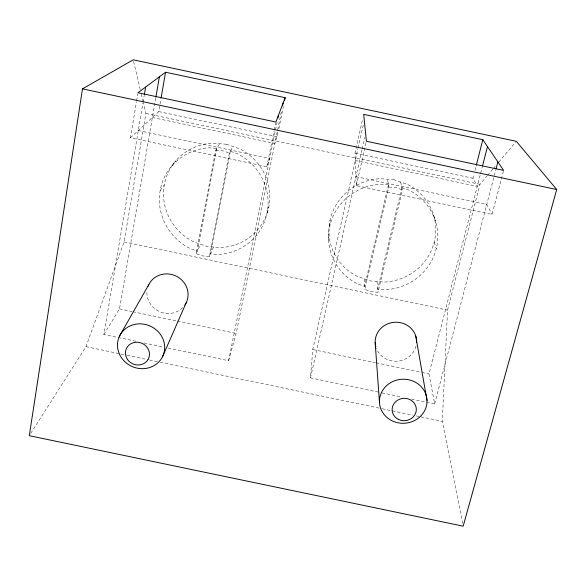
<?xml version="1.0" encoding="UTF-8"?>
<svg xmlns="http://www.w3.org/2000/svg" width="586" height="586" viewBox="0 0 586 586"><rect width="100%" height="100%" fill="white"/><g stroke="black" fill="none" stroke-linecap="round" stroke-linejoin="round"><path stroke-width="0.44" stroke-dasharray="2.93 2.2" d="M462.647 523.488L442.305 421.356L447.543 310.104L479.985 184.326L487.017 175.998M328.57 240.099L328.951 233.484M329.728 226.357L330.086 220.021M378.388 392.122L310.477 377.875L312.77 349.52L357.892 148.917M138.303 130.524L269.707 158.374L266.828 166.68L130.458 137.791L136.479 101.752M136.633 100.851L137.835 93.643M135.923 341.257L103.847 334.533L142.947 103.019M143.094 102.132L144.141 95.928M30.765 433.384L85.959 346.663L124.086 241.93L145.929 113.457L143.424 102.902M103.847 334.533L119.493 308.917L155.73 98.038M130.458 137.791L158.747 111.574L160.916 99.063M213.494 247.006L209.429 256.478L202.624 255.921L196.134 253.672L215.721 150.17L219.699 143.695M209.429 256.478L229.368 153.063L232.928 146.5M266.828 166.68L274.072 130.956M274.255 130.063L275.706 122.921M167.999 347.989L228.591 360.698L277.207 121.427M228.591 360.698L236.165 333.427L281.624 110.307M152.397 117.464L274.878 143.445L278.116 132.275M278.833 128.73L283.36 106.549M503.396 171.273L492.057 214.403L356.332 185.645L354.984 153.217L362.712 118.79M358.09 148.024L363.298 124.862M310.477 377.875L362.009 149.862M362.214 148.969L364.836 137.358M356.332 185.645L366.191 142.134M400.67 182.063L402.428 189.908L378.007 292.246L371.18 291.682L364.748 289.455L388.818 187.022L387.485 179.272M355.284 160.505L477.246 186.377L472.961 178.254L474.081 173.874M474.975 170.365L476.323 165.113M411.453 399.051L434.68 403.93L428.974 373.927L482.256 166.922M434.68 403.93L495.778 169.845M267.048 213.106L268.784 207.063M196.134 253.672L200.595 244.289M160.176 190.516L164.263 184.964M172.057 165.691L175.91 160.645M487.603 175.309L492.877 169.061M493.463 168.372L495.221 166.285M498.737 162.124L515.731 142.002M215.721 150.17L222.717 150.727L229.368 153.063M388.818 187.022L395.828 187.586L402.428 189.908M119.493 308.917L131.96 311.54M132.854 311.723L176.496 320.894M177.382 321.077L236.165 333.427M312.77 349.52L375.34 362.661M376.234 362.851L420.931 372.242M421.825 372.425L428.974 373.927M143.944 342.942L163.545 347.051M381.962 392.869L401.622 396.993M85.959 346.663L119.984 353.798M120.877 353.981L126.254 355.109M127.147 355.299L148.639 359.804M149.533 359.987L159.377 362.053M160.278 362.243L381.427 408.596M382.321 408.779L412.764 415.159M416.346 415.913L419.928 416.661M420.821 416.851L442.305 421.356M355.958 176.657L486.761 204.382L492.057 214.403M124.086 241.93L447.543 310.104M158.747 111.574L277.207 136.714M354.984 153.217L472.961 178.254M145.929 113.457L479.985 184.326M433.574 215.201L435.545 221.464M434.248 242.047L436.226 248.867M133.623 61.589L140.296 89.717M141.343 94.112L143.218 102.023M377.04 281.5L378.007 292.246M364.184 278.79L364.748 289.455M416.038 346.062A20.73 19.499 -4.3 0 1 397.015 361.188A20.73 19.499 -4.3 0 1 376.366 348.443M182.642 307.723A20.781 19.587 24 0 1 159.238 311.452A20.781 19.587 24 0 1 146.976 291.22M216.82 148.383L197.365 251.086L190.472 248.698A54.784 52.967 28.9 0 1 160.271 189.996A54.784 52.967 28.9 0 1 209.392 147.789L216.82 148.383M230.349 151.254L210.557 253.863L217.787 254.456A54.784 52.967 28.9 0 0 267.15 212.593A54.784 52.967 28.9 0 0 237.411 153.73L230.349 151.254M388.43 184.758L364.58 286.342L357.753 283.968A54.681 52.791 -8.8 0 1 329.845 225.844A54.681 52.791 -8.8 0 1 380.988 184.158L388.43 184.758M401.915 187.615L377.728 289.11L384.973 289.711A54.681 52.791 -8.8 0 0 436.35 248.361A54.681 52.791 -8.8 0 0 408.903 190.076L401.915 187.615M226.474 144.237L212.44 143.123A53.582 51.876 29.5 0 0 164.358 184.465A53.582 51.876 29.5 0 0 193.849 241.952L206.887 246.472L220.57 247.585A53.582 51.876 29.5 0 0 268.886 206.572A53.582 51.876 29.5 0 0 239.828 148.925L226.474 144.237M394.283 179.814L380.211 178.686A53.48 51.707 -9.3 0 0 330.196 219.538A53.48 51.707 -9.3 0 0 357.497 276.467L370.418 280.958L384.13 282.086A53.48 51.707 -9.3 0 0 434.365 241.564A53.48 51.707 -9.3 0 0 407.512 184.473L394.283 179.814"/><path stroke-width="0.88" d="M82.472 88.86L29.3 435.691L463.182 526.177L556.7 189.52L516.317 141.314L133.205 59.823L82.472 88.86L556.7 189.52M144.295 95.035L145.643 87.05M155.883 97.151L159.377 76.839M161.069 98.17L165.56 72.246L285.17 97.679L284.628 100.338M277.925 117.911L278.46 115.266M282.54 105.824L283.089 103.136M476.323 165.113L482.82 139.702L363.701 114.373L366.389 141.248L503.63 170.394L482.82 139.702M482.483 166.036L487.486 146.588M496.005 168.958L497.858 161.875M285.17 97.679L275.881 122.027L137.988 92.742L165.56 72.246M162.512 356.764A23.858 22.158 22.7 0 0 138.985 323.868A23.858 22.158 22.7 0 0 121.778 358.185A23.858 22.158 22.7 0 0 162.512 356.764L186.121 302.896M119.559 336.005L148.785 284.65M415.73 335.961L427.011 400.502A23.792 22.041 -3 0 1 391.88 420.704A23.792 22.041 -3 0 1 390.811 382.548A23.792 22.041 -3 0 1 427.011 400.502M375.172 342.642L379.464 402.252M375.838 346.839A20.73 19.499 -4.3 0 1 393.836 322.329A20.73 19.499 -4.3 0 1 416.565 342.685M148.112 286.217A20.781 19.587 24 0 1 176.576 276.321A20.781 19.587 24 0 1 184.824 305.094M398.473 419.415A12.108 11.193 -2.9 0 0 416.324 409.116A12.108 11.193 -2.9 0 0 397.879 400.04A12.108 11.193 -2.9 0 0 398.473 419.415M127.645 359.672A12.138 11.251 22.6 0 0 148.368 358.903A12.138 11.251 22.6 0 0 136.333 342.224A12.138 11.251 22.6 0 0 127.645 359.672"/></g></svg>
